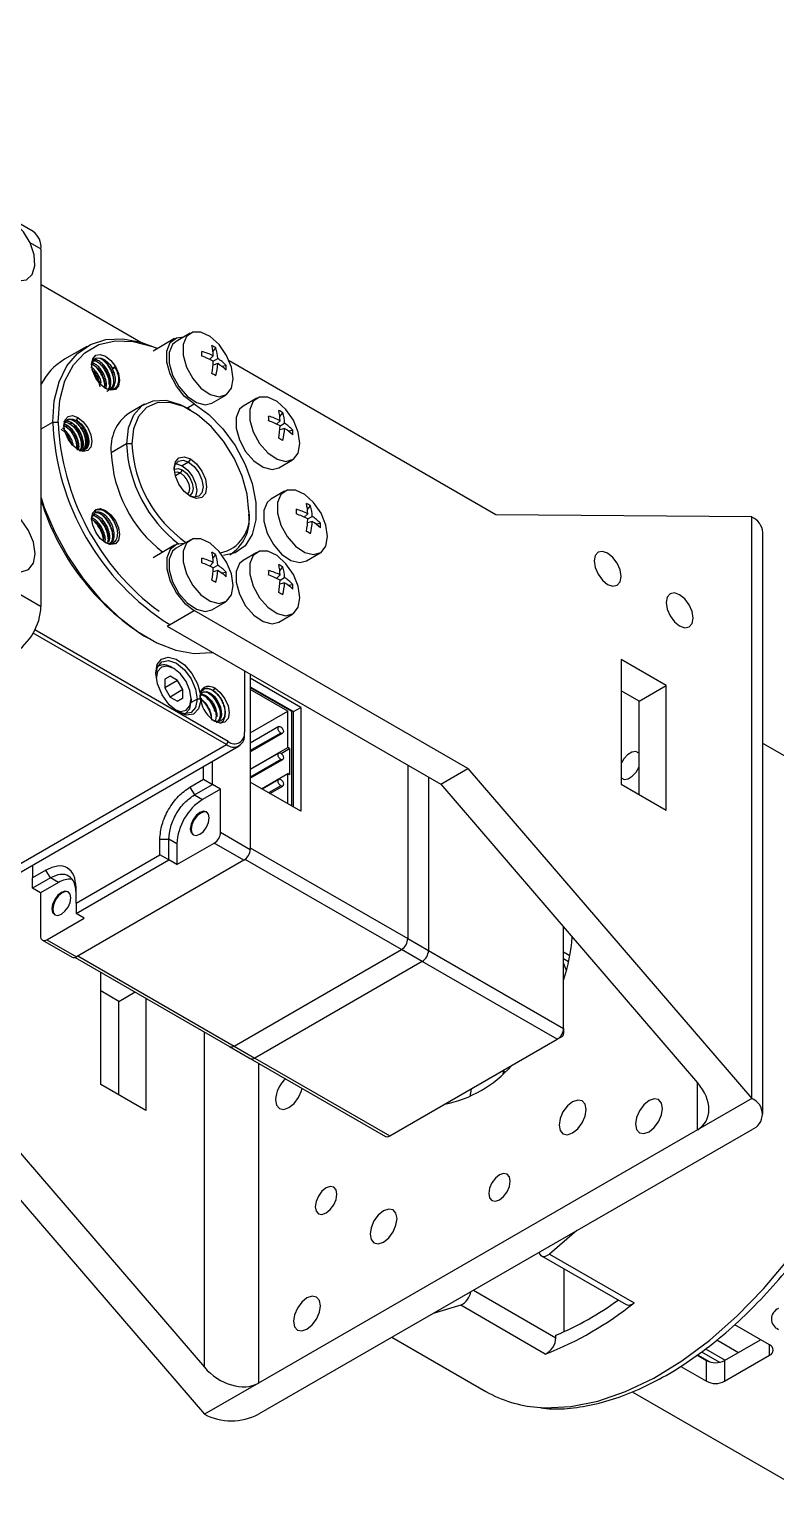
# Model space of a CAD drawing. Header units: millimetres. Extents: x 1258 to 2922, y -135 to 1239.
# Drawn here: x 1700.3 to 1729.6, y 146 to 203.2 of the extents above; entities that cross this region are included whole.
import ezdxf

# ---------------------------------------------------------------- set-up
doc = ezdxf.new("R2010")
doc.units = ezdxf.units.MM
doc.header["$LTSCALE"] = 6

msp = doc.modelspace()

# ---------------------------------------------------------------- linework, layer by layer
at = {"color": 7, "linetype": 'Continuous', "lineweight": 25}
for p, q in [((1700.463, 195.205), (1686.674, 203.165)), ((1700.774, 180.473), (1700.774, 194.518)), ((1700.774, 193.13), (1704.699, 190.864)), ((1700.774, 193.13), (1704.699, 190.864)), ((1706.022, 191.001), (1705.173, 190.511)), ((1706.629, 191.208), (1706.084, 190.893)), ((1702.58, 190.696), (1701.696, 190.186)), ((1707.528, 190.485), (1707.645, 190.634)), ((1703.698, 189.899), (1703.577, 189.829)), ((1703.586, 189.813), (1703.69, 189.87)), ((1707.54, 190.32), (1707.4, 190.187)), ((1707.716, 190.016), (1707.531, 189.961)), ((1707.54, 190.117), (1707.716, 190.218)), ((1707.853, 189.923), (1708.04, 189.949)), ((1718.642, 184.08), (1708.163, 190.129)), ((1702.991, 189.49), (1703.048, 189.523)), ((1702.991, 189.49), (1703.084, 189.246)), ((1703.168, 189.593), (1703.224, 189.625)), ((1703.345, 189.695), (1703.401, 189.727)), ((1703.493, 189.001), (1703.581, 189.051)), ((1707.484, 188.468), (1708.029, 188.783)), ((1686.985, 188.433), (1700.774, 180.473)), ((1704.837, 188.42), (1704.236, 188.073)), ((1706.643, 188.19), (1706.537, 188.251)), ((1709.254, 188.661), (1708.709, 188.346)), ((1701.233, 187.72), (1701.445, 187.72)), ((1701.675, 187.588), (1701.675, 187.506)), ((1701.675, 187.573), (1701.743, 187.545)), ((1701.8, 187.578), (1701.699, 187.626)), ((1701.743, 187.545), (1701.8, 187.578)), ((1701.92, 187.647), (1701.976, 187.68)), ((1702.223, 187.904), (1702.152, 187.782)), ((1702.166, 187.774), (1702.176, 187.791)), ((1710.165, 187.773), (1710.025, 187.64)), ((1710.153, 187.938), (1710.27, 188.088)), ((1710.165, 187.57), (1710.341, 187.672)), ((1710.341, 187.469), (1710.156, 187.414)), ((1710.478, 187.376), (1710.665, 187.402)), ((1704.132, 186.863), (1703.531, 186.516)), ((1704.344, 186.863), (1704.132, 186.863)), ((1706.324, 185.843), (1706.254, 185.72)), ((1706.572, 186.149), (1706.324, 186.006)), ((1706.643, 186.271), (1706.572, 186.149)), ((1710.109, 185.921), (1710.654, 186.236)), ((1710.342, 185.002), (1709.796, 184.687)), ((1702.923, 184.283), (1702.902, 184.156)), ((1702.912, 184.161), (1702.93, 184.27)), ((1708.941, 184.21), (1708.941, 184.087)), ((1711.253, 184.114), (1711.113, 183.981)), ((1711.241, 184.279), (1711.357, 184.429)), ((1702.985, 183.976), (1702.984, 183.976)), ((1711.428, 183.81), (1711.243, 183.755)), ((1711.253, 183.912), (1711.428, 184.013)), ((1711.565, 183.717), (1711.753, 183.744)), ((1728.687, 183.997), (1718.642, 184.08)), ((1728.687, 161.134), (1728.687, 183.997)), ((1703.698, 182.941), (1703.605, 182.976)), ((1706.629, 183.083), (1706.084, 182.768)), ((1729.126, 160.522), (1729.126, 183.385)), ((1706.022, 182.876), (1705.173, 182.387)), ((1707.528, 182.36), (1707.645, 182.509)), ((1708.191, 182.504), (1708.236, 182.531)), ((1709.254, 182.599), (1708.709, 182.284)), ((1711.196, 182.262), (1711.742, 182.577)), ((1707.54, 182.195), (1707.4, 182.062)), ((1707.716, 181.891), (1707.531, 181.836)), ((1707.54, 181.992), (1707.716, 182.094)), ((1707.853, 181.798), (1708.04, 181.824)), ((1710.153, 181.876), (1710.27, 182.025)), ((1710.165, 181.711), (1710.025, 181.578)), ((1710.341, 181.407), (1710.156, 181.352)), ((1710.165, 181.508), (1710.341, 181.609)), ((1710.478, 181.314), (1710.665, 181.34)), ((1705.723, 179.698), (1706.784, 180.31)), ((1717.536, 174.103), (1706.784, 180.31)), ((1707.484, 180.343), (1708.029, 180.658)), ((1710.109, 179.859), (1710.654, 180.174)), ((1708.127, 175.167), (1700.53, 179.553)), ((1705.723, 179.698), (1716.476, 173.491)), ((1708.057, 175.044), (1700.463, 179.428)), ((1704.839, 179.311), (1704.945, 179.25)), ((1705.38, 178.129), (1705.353, 178.113)), ((1705.989, 178.035), (1705.918, 178.076)), ((1708.764, 177.943), (1708.764, 175.534)), ((1725.328, 177.362), (1723.56, 178.383)), ((1723.56, 178.383), (1723.56, 173.484)), ((1705.842, 177.731), (1705.635, 177.612)), ((1705.635, 177.612), (1705.635, 177.274)), ((1706.135, 177.562), (1705.635, 177.274)), ((1705.635, 177.274), (1705.842, 176.915)), ((1706.135, 177.562), (1705.842, 177.731)), ((1706.342, 177.204), (1706.135, 177.562)), ((1707.597, 177.269), (1707.538, 177.167)), ((1708.994, 177.81), (1708.994, 170.928)), ((1708.994, 177.81), (1708.994, 177.649)), ((1710.974, 176.506), (1708.994, 177.649)), ((1708.994, 177.318), (1710.687, 176.341)), ((1708.994, 177.287), (1710.608, 176.356)), ((1724.267, 176.75), (1725.328, 177.362)), ((1725.328, 172.463), (1725.328, 177.362)), ((1706.342, 177.204), (1705.842, 176.915)), ((1705.842, 176.915), (1706.135, 176.746)), ((1706.135, 176.746), (1706.342, 176.865)), ((1706.342, 176.865), (1706.135, 176.746)), ((1706.342, 176.865), (1706.342, 177.204)), ((1706.678, 176.841), (1706.678, 176.759)), ((1707.038, 176.831), (1706.908, 176.831)), ((1707.038, 176.831), (1707.035, 177.017)), ((1707.048, 176.777), (1707.038, 176.831)), ((1707.09, 176.854), (1707.055, 176.834)), ((1707.267, 176.956), (1707.232, 176.936)), ((1710.466, 176.356), (1708.994, 177.206)), ((1724.267, 176.75), (1723.56, 177.158)), ((1724.267, 173.075), (1724.267, 176.75)), ((1706.428, 176.251), (1706.455, 176.267)), ((1708.994, 175.506), (1710.466, 176.356)), ((1710.466, 174.93), (1710.466, 176.356)), ((1710.608, 176.356), (1710.607, 172.635)), ((1710.687, 176.341), (1710.974, 176.506)), ((1710.687, 172.589), (1710.687, 176.341)), ((1710.974, 176.506), (1710.974, 172.424)), ((1708.764, 175.453), (1708.764, 175.534)), ((1710.115, 175.751), (1708.994, 175.103)), ((1692.367, 165.648), (1708.557, 174.995)), ((1708.057, 175.044), (1708.127, 175.167)), ((1708.994, 174.756), (1710.265, 175.491)), ((1731.99, 173.44), (1729.126, 175.093)), ((1707.509, 173.479), (1707.509, 174.39)), ((1708.994, 174.08), (1710.466, 174.93)), ((1710.116, 174.714), (1708.994, 174.066)), ((1708.994, 173.719), (1710.266, 174.454)), ((1710.205, 174.697), (1710.537, 174.889)), ((1710.537, 174.889), (1710.466, 174.93)), ((1710.537, 174.889), (1710.537, 173.862)), ((1707.155, 173.684), (1707.155, 174.186)), ((1709.438, 173.31), (1710.466, 173.903)), ((1710.466, 172.717), (1710.466, 173.903)), ((1710.537, 173.862), (1710.466, 173.903)), ((1715.181, 174.238), (1715.181, 167.421)), ((1716.476, 173.491), (1717.536, 174.103)), ((1717.536, 174.103), (1728.687, 161.134)), ((1706.625, 173.377), (1707.155, 173.684)), ((1706.625, 173.377), (1706.802, 173.071)), ((1706.802, 173.071), (1707.509, 173.479)), ((1707.827, 173.296), (1707.12, 172.888)), ((1707.155, 173.684), (1707.509, 173.479)), ((1707.827, 173.296), (1707.509, 173.479)), ((1707.827, 171.601), (1707.827, 173.296)), ((1708.994, 173.567), (1708.994, 170.993)), ((1710.974, 172.424), (1708.994, 173.567)), ((1710.116, 173.677), (1709.459, 173.298)), ((1709.759, 173.125), (1710.266, 173.417)), ((1715.994, 173.769), (1715.994, 166.952)), ((1716.476, 173.491), (1726.565, 161.755)), ((1723.56, 173.484), (1725.328, 172.463)), ((1706.802, 173.071), (1707.12, 172.888)), ((1707.045, 172.355), (1707.01, 172.375)), ((1707.827, 171.601), (1708.994, 170.928)), ((1705.44, 170.714), (1705.44, 171.326)), ((1705.44, 171.326), (1705.794, 171.326)), ((1706.112, 171.142), (1705.794, 171.326)), ((1705.794, 170.509), (1705.794, 171.326)), ((1706.112, 170.326), (1707.579, 171.173)), ((1706.112, 171.142), (1706.112, 170.326)), ((1708.746, 170.499), (1707.579, 171.173)), ((1708.994, 170.993), (1715.181, 167.421)), ((1702.152, 168.815), (1705.44, 170.714)), ((1702.152, 168.407), (1705.794, 170.509)), ((1708.746, 170.499), (1702.17, 166.703)), ((1705.794, 170.509), (1705.44, 170.714)), ((1706.112, 170.326), (1705.794, 170.509)), ((1700.438, 170.308), (1700.438, 169.806)), ((1700.968, 170.112), (1700.438, 169.806)), ((1701.145, 169.806), (1700.968, 170.112)), ((1700.438, 169.397), (1700.438, 169.806)), ((1701.145, 169.806), (1700.438, 169.397)), ((1700.756, 169.214), (1700.438, 169.397)), ((1701.463, 169.622), (1700.756, 169.214)), ((1701.463, 169.622), (1701.145, 169.806)), ((1702.152, 168.815), (1702.152, 169.428)), ((1700.756, 169.214), (1700.756, 167.519)), ((1701.608, 169.216), (1701.573, 169.236)), ((1702.152, 168.815), (1702.152, 168.407)), ((1701.003, 167.377), (1702.471, 168.224)), ((1702.471, 168.224), (1702.152, 168.407)), ((1721.297, 163.89), (1721.297, 167.883)), ((1700.828, 167.359), (1701.995, 166.686)), ((1701.003, 167.377), (1702.17, 166.703)), ((1708.357, 163.196), (1714.933, 166.993)), ((1715.747, 166.523), (1714.933, 166.993)), ((1715.181, 167.421), (1715.994, 166.952)), ((1702.119, 166.68), (1708.182, 163.179)), ((1715.747, 166.523), (1709.17, 162.727)), ((1721.05, 163.462), (1715.747, 166.523)), ((1715.994, 166.952), (1721.297, 163.89)), ((1721.545, 166.74), (1721.297, 166.883)), ((1721.497, 166.507), (1721.297, 166.623)), ((1703.125, 161.687), (1703.125, 166.099)), ((1703.832, 164.953), (1703.125, 165.361)), ((1703.832, 164.953), (1704.471, 165.322)), ((1703.832, 161.278), (1703.832, 164.953)), ((1704.892, 165.078), (1704.892, 160.666)), ((1721.227, 163.564), (1721.05, 163.462)), ((1721.297, 163.89), (1721.297, 163.686)), ((1708.182, 163.179), (1708.995, 162.71)), ((1708.357, 163.196), (1709.17, 162.727)), ((1714.474, 159.666), (1721.05, 163.462)), ((1708.995, 162.71), (1714.299, 159.648)), ((1709.17, 162.727), (1714.474, 159.666)), ((1697.101, 162.306), (1707.191, 150.571)), ((1718.911, 162.227), (1718.997, 162.177)), ((1718.941, 162.209), (1718.917, 162.104)), ((1696.04, 161.694), (1707.191, 148.725)), ((1704.892, 160.666), (1703.125, 161.687)), ((1717.664, 161.507), (1717.614, 161.217)), ((1728.687, 161.134), (1726.565, 159.909)), ((1726.565, 159.909), (1709.312, 149.949)), ((1728.687, 159.909), (1709.312, 148.725)), ((1721.817, 155.943), (1720.742, 155.023)), ((1720.429, 154.955), (1723.752, 153.037)), ((1720.742, 155.023), (1724.065, 153.105)), ((1721.315, 154.443), (1721.315, 151.97)), ((1717.257, 153.011), (1716.182, 152.69)), ((1720.58, 151.092), (1717.257, 153.011)), ((1729.39, 151.45), (1728.02, 152.241)), ((1714.555, 151.751), (1718.241, 149.624)), ((1720.997, 151.735), (1720.997, 151.833)), ((1727.316, 151.648), (1728.171, 151.154)), ((1727.623, 150.838), (1729.037, 151.654)), ((1726.539, 151.055), (1726.916, 150.838)), ((1726.555, 151.067), (1727.044, 150.784)), ((1726.713, 151.18), (1727.426, 150.768)), ((1726.871, 151.292), (1727.64, 150.848)), ((1727.623, 150.021), (1729.39, 151.042)), ((1725.898, 150.609), (1726.916, 150.021)), ((1726.916, 150.021), (1726.916, 150.838)), ((1727.623, 150.838), (1727.623, 150.021)), ((1709.312, 149.949), (1707.191, 148.725)), ((1723.993, 149.606), (1730.26, 145.989))]:
    msp.add_line(p, q, dxfattribs=at)
at = {"color": 8, "linetype": 'Continuous', "lineweight": 25}
for p, q in [((1700.774, 194.518), (1700.349, 194.763)), ((1706.501, 188.272), (1706.784, 188.435)), ((1700.774, 187.455), (1701.233, 187.72)), ((1702.223, 186.638), (1702.223, 186.638)), ((1706.254, 185.72), (1706.052, 185.604)), ((1706.908, 176.831), (1706.676, 176.697)), ((1692.367, 165.987), (1708.057, 175.044)), ((1710.19, 175.498), (1708.994, 174.807)), ((1710.191, 174.461), (1708.994, 173.77)), ((1710.191, 173.425), (1709.715, 173.15)), ((1714.933, 166.993), (1708.797, 170.535)), ((1702.227, 166.736), (1708.357, 163.196)), ((1707.191, 150.571), (1707.191, 163.752)), ((1709.312, 162.527), (1709.312, 149.949)), ((1726.565, 159.909), (1726.565, 161.755)), ((1717.762, 153.602), (1720.997, 151.735)), ((1729.39, 151.042), (1729.39, 151.45))]:
    msp.add_line(p, q, dxfattribs=at)
at = {"color": 7, "linetype": 'Continuous', "lineweight": 25, "flags": 128}
for points in [[(1700.084, 195.203), (1699.746, 195.555), (1699.382, 195.771), (1699.041, 195.821), (1698.769, 195.699), (1698.603, 195.422), (1698.564, 195.026), (1698.659, 194.566), (1698.875, 194.103), (1699.181, 193.7), (1699.538, 193.411), (1699.896, 193.276), (1700.208, 193.312), (1700.431, 193.515), (1700.536, 193.858), (1700.507, 194.293), (1700.349, 194.763), (1700.084, 195.203)], [(1701.233, 187.72), (1701.296, 188.558), (1701.482, 189.3), (1701.787, 189.926), (1702.202, 190.421), (1702.716, 190.769), (1703.316, 190.961), (1703.983, 190.993), (1704.701, 190.863), (1705.359, 190.618)], [(1706.784, 188.435), (1706.415, 188.723), (1706.091, 189.126), (1705.85, 189.597), (1705.722, 190.077), (1705.722, 190.51), (1705.85, 190.842), (1706.091, 191.034), (1706.386, 191.067)], [(1708.319, 189.424), (1708.252, 189.875), (1708.061, 190.343), (1707.771, 190.764), (1707.421, 191.081), (1707.058, 191.251), (1706.733, 191.252), (1706.488, 191.083), (1706.356, 190.767), (1706.356, 190.347), (1706.488, 189.879), (1706.733, 189.427), (1707.058, 189.052), (1707.421, 188.804), (1707.771, 188.717), (1708.061, 188.803), (1708.252, 189.049), (1708.319, 189.424)], [(1701.445, 187.72), (1701.514, 188.581), (1701.716, 189.337), (1702.047, 189.965), (1702.496, 190.447), (1703.049, 190.766), (1703.69, 190.915), (1704.4, 190.887), (1705.156, 190.684), (1705.344, 190.61)], [(1706.084, 190.893), (1705.942, 190.768), (1705.811, 190.452), (1705.811, 190.032), (1705.942, 189.564), (1706.187, 189.112), (1706.513, 188.737), (1706.875, 188.489), (1707.225, 188.402), (1707.484, 188.468)], [(1702.923, 189.451), (1702.804, 189.725), (1702.762, 189.991), (1702.804, 190.209), (1702.923, 190.346), (1703.101, 190.38), (1703.31, 190.308), (1703.52, 190.138), (1703.698, 189.899)], [(1702.795, 190.091), (1702.852, 190.179), (1702.932, 190.233), (1703.03, 190.25), (1703.142, 190.23), (1703.26, 190.173), (1703.376, 190.083), (1703.484, 189.966), (1703.577, 189.829)], [(1703.476, 188.994), (1703.488, 188.998), (1703.583, 189.1), (1703.633, 189.251), (1703.635, 189.435), (1703.589, 189.636), (1703.502, 189.833), (1703.382, 190.006), (1703.244, 190.139), (1703.101, 190.219), (1702.969, 190.237), (1702.864, 190.193), (1702.795, 190.091), (1702.795, 190.091)], [(1703.698, 189.899), (1703.817, 189.625), (1703.858, 189.358), (1703.817, 189.14), (1703.698, 189.004), (1703.52, 188.969), (1703.31, 189.042), (1703.101, 189.211), (1702.923, 189.451)], [(1710.944, 186.877), (1710.877, 187.329), (1710.686, 187.796), (1710.396, 188.217), (1710.046, 188.534), (1709.683, 188.705), (1709.358, 188.705), (1709.113, 188.536), (1708.981, 188.22), (1708.981, 187.8), (1709.113, 187.333), (1709.358, 186.881), (1709.683, 186.506), (1710.046, 186.258), (1710.396, 186.171), (1710.686, 186.256), (1710.877, 186.503), (1710.944, 186.877)], [(1706.537, 188.251), (1706.247, 188.398), (1705.684, 188.563), (1705.171, 188.548), (1704.737, 188.355), (1704.408, 187.994), (1704.202, 187.487), (1704.132, 186.863)], [(1708.941, 184.21), (1708.874, 184.883), (1708.677, 185.595), (1708.363, 186.303), (1707.948, 186.967), (1707.457, 187.547), (1706.92, 188.011), (1706.366, 188.331), (1705.828, 188.488), (1705.337, 188.474), (1704.922, 188.289), (1704.608, 187.944), (1704.411, 187.46), (1704.344, 186.863)], [(1706.784, 188.435), (1707.368, 188.016), (1707.918, 187.458), (1708.402, 186.793), (1708.792, 186.059), (1709.065, 185.3), (1709.206, 184.559), (1709.206, 183.88), (1709.065, 183.302), (1708.792, 182.859), (1708.402, 182.575), (1707.944, 182.47)], [(1708.709, 188.346), (1708.567, 188.221), (1708.436, 187.906), (1708.436, 187.486), (1708.567, 187.018), (1708.812, 186.566), (1709.138, 186.191), (1709.5, 185.943), (1709.85, 185.856), (1710.109, 185.921)], [(1702.223, 186.638), (1702.013, 186.808), (1701.836, 187.047), (1701.717, 187.321), (1701.675, 187.588), (1701.717, 187.806), (1701.836, 187.942), (1702.013, 187.977), (1702.223, 187.904)], [(1701.676, 187.545), (1701.677, 187.551), (1701.701, 187.67), (1701.753, 187.763), (1701.829, 187.823), (1701.925, 187.846), (1702.035, 187.832), (1702.152, 187.782)], [(1702.223, 187.904), (1702.433, 187.735), (1702.611, 187.495), (1702.729, 187.221), (1702.771, 186.955), (1702.729, 186.737), (1702.611, 186.6), (1702.433, 186.565), (1702.223, 186.638)], [(1706.643, 184.801), (1706.399, 184.998), (1706.193, 185.276), (1706.055, 185.594), (1706.006, 185.904), (1706.055, 186.157), (1706.193, 186.316), (1706.399, 186.356), (1706.643, 186.271)], [(1706.007, 185.861), (1706.049, 186.047), (1706.172, 186.188), (1706.355, 186.224), (1706.572, 186.149)], [(1706.007, 185.861), (1706.024, 185.872), (1706.162, 185.899), (1706.324, 185.843)], [(1706.077, 186.083), (1706.108, 186.081), (1706.324, 186.006)], [(1706.324, 186.006), (1706.541, 185.831), (1706.724, 185.584), (1706.847, 185.301), (1706.89, 185.026), (1706.847, 184.801), (1706.828, 184.765)], [(1706.324, 185.843), (1706.487, 185.712), (1706.624, 185.526), (1706.716, 185.314), (1706.749, 185.108), (1706.716, 184.939), (1706.624, 184.833), (1706.606, 184.824)], [(1706.572, 186.149), (1706.788, 185.974), (1706.972, 185.726), (1707.094, 185.444), (1707.138, 185.169), (1707.094, 184.944), (1706.972, 184.803), (1706.788, 184.767), (1706.606, 184.824)], [(1706.643, 186.271), (1706.886, 186.075), (1707.093, 185.796), (1707.231, 185.478), (1707.279, 185.169), (1707.231, 184.916), (1707.093, 184.757), (1706.886, 184.717), (1706.643, 184.801)], [(1706.019, 185.752), (1706.118, 185.767), (1706.254, 185.72)], [(1706.254, 185.72), (1706.389, 185.611), (1706.504, 185.456), (1706.58, 185.279), (1706.607, 185.108), (1706.58, 184.967), (1706.518, 184.888)], [(1700.774, 184.738), (1700.903, 184.364), (1701.318, 183.391), (1701.833, 182.449), (1702.432, 181.565), (1703.099, 180.762), (1703.817, 180.063), (1704.566, 179.486), (1705.325, 179.048), (1706.074, 178.76), (1706.792, 178.63), (1707.459, 178.662), (1707.504, 178.67)], [(1709.796, 184.687), (1709.655, 184.563), (1709.523, 184.247), (1709.523, 183.827), (1709.655, 183.359), (1709.9, 182.907), (1710.225, 182.532), (1710.588, 182.284), (1710.938, 182.197), (1711.196, 182.262)], [(1712.032, 183.218), (1711.965, 183.67), (1711.773, 184.137), (1711.483, 184.558), (1711.133, 184.875), (1710.771, 185.046), (1710.445, 185.046), (1710.2, 184.877), (1710.069, 184.562), (1710.069, 184.141), (1710.2, 183.674), (1710.445, 183.222), (1710.771, 182.847), (1711.133, 182.599), (1711.483, 182.512), (1711.773, 182.597), (1711.965, 182.844), (1712.032, 183.218)], [(1700.541, 182.544), (1700.474, 182.995), (1700.283, 183.463), (1699.992, 183.884), (1699.643, 184.201), (1699.28, 184.371), (1698.955, 184.372), (1698.709, 184.203), (1698.578, 183.887), (1698.578, 183.467), (1698.709, 182.999), (1698.955, 182.547), (1699.28, 182.172), (1699.643, 181.924), (1699.992, 181.837), (1700.283, 181.923), (1700.474, 182.169), (1700.541, 182.544)], [(1703.698, 182.941), (1703.52, 182.907), (1703.31, 182.979), (1703.101, 183.149), (1702.923, 183.388), (1702.804, 183.662), (1702.762, 183.929), (1702.804, 184.147), (1702.923, 184.283)], [(1702.923, 184.283), (1703.101, 184.318), (1703.31, 184.245), (1703.52, 184.076), (1703.698, 183.836), (1703.817, 183.562), (1703.858, 183.296), (1703.817, 183.078), (1703.698, 182.941)], [(1708.319, 181.299), (1708.252, 181.751), (1708.061, 182.218), (1707.771, 182.639), (1707.421, 182.956), (1707.058, 183.126), (1706.733, 183.127), (1706.488, 182.958), (1706.356, 182.642), (1706.356, 182.222), (1706.488, 181.755), (1706.733, 181.303), (1707.058, 180.927), (1707.421, 180.679), (1707.771, 180.592), (1708.061, 180.678), (1708.252, 180.925), (1708.319, 181.299)], [(1706.386, 182.943), (1706.091, 182.91), (1705.85, 182.717), (1705.722, 182.385), (1705.722, 181.952), (1705.85, 181.472), (1706.091, 181.002), (1706.415, 180.598), (1706.784, 180.31)], [(1706.084, 182.768), (1705.942, 182.643), (1705.811, 182.327), (1705.811, 181.907), (1705.942, 181.44), (1706.187, 180.988), (1706.513, 180.613), (1706.875, 180.365), (1707.225, 180.278), (1707.484, 180.343)], [(1710.944, 180.815), (1710.877, 181.266), (1710.686, 181.734), (1710.396, 182.155), (1710.046, 182.472), (1709.683, 182.642), (1709.358, 182.643), (1709.113, 182.474), (1708.981, 182.158), (1708.981, 181.738), (1709.113, 181.27), (1709.358, 180.818), (1709.683, 180.443), (1710.046, 180.195), (1710.396, 180.108), (1710.686, 180.194), (1710.877, 180.44), (1710.944, 180.815)], [(1723.03, 181.343), (1723.233, 181.272), (1723.405, 181.306), (1723.52, 181.438), (1723.56, 181.649), (1723.52, 181.907), (1723.405, 182.172), (1723.233, 182.404), (1723.03, 182.568), (1722.827, 182.638), (1722.655, 182.605), (1722.54, 182.472), (1722.499, 182.261), (1722.54, 182.004), (1722.655, 181.739), (1722.827, 181.507), (1723.03, 181.343)], [(1708.709, 182.284), (1708.567, 182.159), (1708.436, 181.843), (1708.436, 181.423), (1708.567, 180.955), (1708.812, 180.503), (1709.138, 180.128), (1709.5, 179.88), (1709.85, 179.793), (1710.109, 179.859)], [(1725.858, 179.71), (1726.061, 179.639), (1726.233, 179.673), (1726.348, 179.805), (1726.389, 180.016), (1726.348, 180.274), (1726.233, 180.539), (1726.061, 180.771), (1725.858, 180.935), (1725.655, 181.005), (1725.483, 180.972), (1725.368, 180.84), (1725.328, 180.629), (1725.368, 180.371), (1725.483, 180.106), (1725.655, 179.874), (1725.858, 179.71)], [(1705.281, 177.851), (1705.341, 178.186), (1705.513, 178.406), (1705.774, 178.482), (1706.087, 178.402), (1706.412, 178.179), (1706.702, 177.841), (1706.92, 177.436), (1707.035, 177.017)], [(1707.048, 176.777), (1706.965, 176.445), (1706.765, 176.245), (1706.476, 176.206), (1706.142, 176.334), (1705.811, 176.61), (1705.532, 176.994), (1705.346, 177.429), (1705.281, 177.851)], [(1705.282, 177.809), (1705.343, 178.093), (1705.52, 178.296), (1705.783, 178.347), (1706.095, 178.239), (1706.406, 177.988), (1706.67, 177.632), (1706.846, 177.225), (1706.908, 176.83)], [(1706.678, 176.841), (1706.625, 177.176), (1706.476, 177.52), (1706.252, 177.822), (1705.988, 178.035), (1705.725, 178.126), (1705.501, 178.083), (1705.352, 177.911), (1705.299, 177.637)], [(1707.035, 177.017), (1707.057, 177.121), (1707.096, 177.208), (1707.151, 177.276), (1707.221, 177.321), (1707.304, 177.344), (1707.396, 177.343), (1707.495, 177.318), (1707.597, 177.269)], [(1707.597, 177.269), (1707.814, 177.095), (1707.997, 176.847), (1708.12, 176.564), (1708.163, 176.29), (1708.12, 176.064), (1707.997, 175.923), (1707.814, 175.888), (1707.597, 175.963)], [(1705.989, 176.442), (1706.252, 176.351), (1706.476, 176.394), (1706.625, 176.566), (1706.678, 176.841)], [(1706.908, 176.83), (1706.846, 176.507), (1706.67, 176.304), (1706.406, 176.253), (1706.129, 176.342)], [(1706.425, 176.251), (1706.455, 176.267), (1706.62, 176.456), (1706.678, 176.759)], [(1707.035, 176.914), (1707.053, 176.997), (1707.104, 177.075), (1707.178, 177.12), (1707.27, 177.127), (1707.374, 177.097), (1707.483, 177.031), (1707.589, 176.933), (1707.685, 176.809), (1707.765, 176.666), (1707.823, 176.514), (1707.855, 176.361), (1707.858, 176.218), (1707.832, 176.093), (1707.779, 175.993), (1707.7, 175.925), (1707.7, 175.925)], [(1710.19, 175.498), (1710.15, 175.531), (1710.115, 175.577), (1710.092, 175.631), (1710.084, 175.682), (1710.092, 175.724), (1710.115, 175.751), (1710.15, 175.757), (1710.19, 175.743)], [(1710.19, 175.743), (1710.231, 175.711), (1710.265, 175.664), (1710.288, 175.611), (1710.297, 175.56), (1710.288, 175.517), (1710.265, 175.491), (1710.231, 175.484), (1710.19, 175.498)], [(1710.191, 174.461), (1710.15, 174.494), (1710.116, 174.541), (1710.093, 174.594), (1710.085, 174.645), (1710.093, 174.687), (1710.116, 174.714), (1710.15, 174.72), (1710.191, 174.706)], [(1710.191, 174.706), (1710.231, 174.674), (1710.266, 174.627), (1710.289, 174.574), (1710.297, 174.523), (1710.289, 174.48), (1710.266, 174.454), (1710.231, 174.447), (1710.191, 174.461)], [(1724.267, 174.686), (1724.252, 174.705), (1724.132, 174.767), (1723.977, 174.747), (1723.812, 174.646), (1723.661, 174.481), (1723.56, 174.308)], [(1723.56, 173.738), (1723.678, 173.677), (1723.833, 173.698), (1723.998, 173.798), (1724.149, 173.963), (1724.264, 174.167)], [(1710.191, 173.425), (1710.15, 173.457), (1710.116, 173.504), (1710.093, 173.557), (1710.085, 173.608), (1710.093, 173.65), (1710.116, 173.677), (1710.15, 173.684), (1710.191, 173.669)], [(1710.191, 173.669), (1710.231, 173.637), (1710.266, 173.59), (1710.289, 173.537), (1710.297, 173.486), (1710.289, 173.444), (1710.266, 173.417), (1710.231, 173.41), (1710.191, 173.425)], [(1707.01, 172.375), (1706.868, 172.26), (1706.747, 172.098), (1706.667, 171.912), (1706.639, 171.732), (1706.667, 171.584), (1706.747, 171.492), (1706.868, 171.468), (1707.01, 171.518)], [(1707.045, 172.355), (1706.903, 172.24), (1706.783, 172.077), (1706.702, 171.892), (1706.674, 171.712), (1706.702, 171.564), (1706.766, 171.482)], [(1707.01, 171.518), (1707.152, 171.632), (1707.272, 171.795), (1707.353, 171.98), (1707.381, 172.161), (1707.353, 172.308), (1707.272, 172.401), (1707.152, 172.424), (1707.01, 172.375)], [(1707.289, 172.39), (1707.187, 172.404), (1707.045, 172.355)], [(1701.573, 168.379), (1701.715, 168.494), (1701.836, 168.656), (1701.916, 168.842), (1701.944, 169.022), (1701.916, 169.17), (1701.836, 169.262), (1701.715, 169.286), (1701.573, 169.236)], [(1701.853, 169.251), (1701.75, 169.265), (1701.608, 169.216)], [(1701.573, 169.236), (1701.431, 169.122), (1701.311, 168.959), (1701.23, 168.774), (1701.202, 168.593), (1701.23, 168.446), (1701.311, 168.353), (1701.431, 168.33), (1701.573, 168.379)], [(1701.608, 169.216), (1701.466, 169.101), (1701.346, 168.939), (1701.265, 168.753), (1701.237, 168.573), (1701.265, 168.425), (1701.329, 168.344)], [(1721.413, 166.171), (1721.314, 166.431), (1721.297, 166.463)], [(1718.955, 162.264), (1718.932, 162.17), (1718.917, 162.104)], [(1709.984, 161.083), (1710.024, 160.872), (1710.139, 160.739), (1710.311, 160.706), (1710.514, 160.776), (1710.717, 160.94), (1710.889, 161.172), (1711.004, 161.437), (1711.028, 161.536)], [(1721.121, 160.087), (1721.161, 159.876), (1721.276, 159.743), (1721.448, 159.71), (1721.651, 159.781), (1721.854, 159.944), (1722.026, 160.176), (1722.141, 160.441), (1722.181, 160.699), (1722.141, 160.91), (1722.026, 161.043), (1721.854, 161.076), (1721.651, 161.005), (1721.448, 160.842), (1721.276, 160.61), (1721.161, 160.345), (1721.121, 160.087)], [(1724.126, 160.134), (1724.166, 159.923), (1724.281, 159.791), (1724.453, 159.757), (1724.656, 159.828), (1724.859, 159.992), (1725.031, 160.224), (1725.146, 160.489), (1725.186, 160.746), (1725.146, 160.958), (1725.031, 161.09), (1724.859, 161.123), (1724.656, 161.053), (1724.453, 160.889), (1724.281, 160.657), (1724.166, 160.392), (1724.126, 160.134)], [(1718.62, 158.003), (1718.483, 157.818), (1718.391, 157.606), (1718.358, 157.399), (1718.39, 157.23), (1718.482, 157.124), (1718.62, 157.098), (1718.782, 157.154), (1718.944, 157.285)], [(1718.944, 157.285), (1719.082, 157.47), (1719.174, 157.682), (1719.207, 157.888), (1719.174, 158.057), (1719.083, 158.163), (1718.945, 158.19), (1718.783, 158.134), (1718.62, 158.003)], [(1711.81, 157.487), (1711.672, 157.301), (1711.58, 157.089), (1711.548, 156.883), (1711.58, 156.714), (1711.672, 156.608), (1711.81, 156.581), (1711.972, 156.638), (1712.134, 156.769)], [(1712.134, 156.769), (1712.272, 156.954), (1712.364, 157.166), (1712.396, 157.372), (1712.364, 157.541), (1712.272, 157.647), (1712.135, 157.674), (1711.973, 157.618), (1711.81, 157.487)], [(1713.696, 155.801), (1713.736, 155.59), (1713.851, 155.457), (1714.023, 155.424), (1714.226, 155.494), (1714.429, 155.658), (1714.601, 155.89), (1714.716, 156.155), (1714.757, 156.413), (1714.716, 156.624), (1714.601, 156.756), (1714.429, 156.79), (1714.226, 156.719), (1714.023, 156.555), (1713.851, 156.323), (1713.736, 156.058), (1713.696, 155.801)], [(1720.336, 155.089), (1720.358, 155.03), (1720.399, 154.977), (1720.452, 154.944), (1720.517, 154.932), (1720.589, 154.941), (1720.665, 154.972), (1720.742, 155.023)], [(1710.691, 152.378), (1710.731, 152.167), (1710.846, 152.035), (1711.018, 152.001), (1711.221, 152.072), (1711.424, 152.236), (1711.596, 152.468), (1711.711, 152.733), (1711.751, 152.991), (1711.711, 153.202), (1711.596, 153.334), (1711.424, 153.367), (1711.221, 153.297), (1711.018, 153.133), (1710.846, 152.901), (1710.731, 152.636), (1710.691, 152.378)]]:
    msp.add_lwpolyline(points, dxfattribs=at)
at = {"color": 8, "linetype": 'Continuous', "lineweight": 25, "flags": 128}
msp.add_lwpolyline([(1720.263, 149.001), (1720.578, 148.982), (1721.588, 149.033), (1722.644, 149.246), (1723.732, 149.62), (1724.838, 150.149), (1725.948, 150.826), (1727.047, 151.643), (1728.12, 152.588), (1729.155, 153.65), (1730.137, 154.816), (1731.053, 156.068), (1731.892, 157.392), (1732.642, 158.77), (1733.295, 160.183), (1733.841, 161.615), (1734.273, 163.045), (1734.586, 164.456), (1734.775, 165.828), (1734.838, 167.144)], dxfattribs=at)
at = {"color": 7, "linetype": 'Continuous', "lineweight": 25}
for centre, radius, start, end in [((1700.039, 194.599), 0.739, 353.7012, 54.9867), ((1706.393, 188.069), 2.526, 62.9763, 73.9488), ((1690.312, 190.406), 16.779, 359.688, 0.312), ((1706.804, 189.36), 1.527, 56.5731, 63.4323), ((1705.51, 190.257), 2.031, 1.7615, 13.3257), ((1706.033, 190.145), 1.685, 2.5088, 16.8908), ((1702.944, 188.103), 2.429, 120.9305, 153.3436), ((1702.565, 189.244), 1.169, 29.087, 30), ((1705.912, 187.02), 3.499, 62.2668, 70.3097), ((1704.044, 190.255), 3.499, 349.6924, 357.7358), ((1705.193, 190.147), 2.526, 346.0537, 357.0265), ((1706.811, 188.798), 1.685, 43.111, 57.4939), ((1706.647, 188.289), 2.031, 46.6767, 58.2414), ((1706.516, 189.858), 1.527, 356.5707, 3.4293), ((1699.171, 175.042), 16.791, 59.691, 60.3144), ((1709.429, 186.813), 1.527, 56.5731, 63.4323), ((1708.135, 187.711), 2.031, 1.7615, 13.3257), ((1711.113, 188.117), 9.888, 182.3014, 237.6986), ((1711.272, 188.183), 9.838, 182.6935, 233.4194), ((1701.828, 187.219), 0.65, 58.6473, 59.9981), ((1705.169, 186.713), 1.649, 124.455, 186.8571), ((1709.018, 185.523), 2.526, 62.9763, 73.9488), ((1692.937, 187.859), 16.779, 359.688, 0.312), ((1708.537, 184.474), 3.499, 62.2668, 70.3097), ((1706.669, 187.709), 3.499, 349.6924, 357.7358), ((1708.658, 187.598), 1.685, 2.5088, 16.8908), ((1709.436, 186.251), 1.685, 43.111, 57.4939), ((1701.796, 172.495), 16.791, 59.691, 60.3144), ((1707.818, 187.6), 2.526, 346.0537, 357.0265), ((1709.272, 185.742), 2.031, 46.6767, 58.2414), ((1709.141, 187.311), 1.527, 356.5707, 3.4293), ((1708.782, 186.755), 5.256, 182.6097, 232.1197), ((1709.379, 187.101), 5.252, 182.5956, 232.4665), ((1709.321, 187.074), 4.981, 182.4298, 235.0682), ((1710.09, 187.53), 9.754, 197.2212, 237.4263), ((1703.086, 183.891), 0.323, 124.7685, 180.9505), ((1703.015, 183.961), 0.225, 117.2678, 120.005), ((1707.524, 183.982), 1.435, 281.9927, 9.1358), ((1710.105, 181.864), 2.526, 62.9763, 73.9488), ((1694.025, 184.2), 16.779, 359.688, 0.312), ((1709.624, 180.815), 3.499, 62.2668, 70.3097), ((1710.516, 183.154), 1.527, 56.5731, 63.4323), ((1709.222, 184.052), 2.031, 1.7615, 13.3257), ((1709.745, 183.939), 1.685, 2.5088, 16.8908), ((1707.323, 183.886), 1.63, 301.9718, 7.098), ((1707.757, 184.05), 3.499, 349.6924, 357.7358), ((1708.905, 183.941), 2.526, 346.0537, 357.0265), ((1710.523, 182.592), 1.685, 43.111, 57.4939), ((1710.359, 182.083), 2.031, 46.6767, 58.2414), ((1710.228, 183.652), 1.527, 356.5707, 3.4293), ((1728.375, 183.31), 0.754, 5.6948, 65.6253), ((1702.883, 168.836), 16.791, 59.691, 60.3144), ((1706.804, 181.235), 1.527, 56.5731, 63.4323), ((1705.51, 182.133), 2.031, 1.7615, 13.3257), ((1706.033, 182.02), 1.685, 2.5088, 16.8908), ((1706.393, 179.945), 2.526, 62.9763, 73.9488), ((1690.312, 182.281), 16.779, 359.688, 0.312), ((1705.912, 178.895), 3.499, 62.2668, 70.3097), ((1704.044, 182.131), 3.499, 349.6924, 357.7358), ((1705.193, 182.022), 2.526, 346.0537, 357.0265), ((1706.811, 180.673), 1.685, 43.111, 57.4939), ((1706.647, 180.164), 2.031, 46.6767, 58.2414), ((1706.516, 181.733), 1.527, 356.5707, 3.4293), ((1709.018, 179.46), 2.526, 62.9763, 73.9488), ((1692.937, 181.797), 16.779, 359.688, 0.312), ((1709.429, 180.751), 1.527, 56.5731, 63.4323), ((1708.135, 181.648), 2.031, 1.7615, 13.3257), ((1708.658, 181.536), 1.685, 2.5088, 16.8908), ((1699.171, 166.917), 16.791, 59.691, 60.3144), ((1708.537, 178.411), 3.499, 62.2668, 70.3097), ((1706.669, 181.646), 3.499, 349.6924, 357.7358), ((1707.818, 181.538), 2.526, 346.0537, 357.0265), ((1709.436, 180.189), 1.685, 43.111, 57.4939), ((1709.272, 179.68), 2.031, 46.6767, 58.2414), ((1709.141, 181.249), 1.527, 356.5707, 3.4293), ((1701.796, 166.433), 16.791, 59.691, 60.3144), ((1698.471, 180.578), 2.305, 302.6055, 357.3945), ((1705.607, 177.638), 0.537, 54.6093, 118.3644), ((1708.279, 177.015), 1.254, 190.9435, 237.0659), ((1708.376, 175.471), 0.393, 230.7967, 9.214), ((1708.333, 175.383), 0.437, 230.7967, 9.214), ((1708.3, 171.043), 2.19, 122.6055, 177.3945), ((1707.29, 171.626), 0.538, 302.6055, 357.3945), ((1708.456, 170.952), 0.538, 302.6055, 357.3945), ((1701.921, 168.914), 0.843, 84.8798, 122.8758), ((1700.907, 167.495), 0.153, 170.786, 309.2033), ((1714.644, 167.446), 0.538, 302.6055, 357.3945), ((1714.764, 167.991), 6.895, 341.3685, 355.7848), ((1702.068, 166.846), 0.176, 245.6929, 305.6176), ((1715.457, 166.976), 0.538, 302.6055, 357.3945), ((1721.144, 163.693), 0.154, 302.6051, 357.3953), ((1708.255, 163.34), 0.176, 245.6929, 305.6176), ((1709.068, 162.87), 0.176, 245.6929, 305.6176), ((1715.663, 165.608), 4.799, 281.5633, 318.4313), ((1711.16, 161.021), 1.178, 131.1864, 177.0044), ((1728.454, 160.522), 0.655, 290.7834, 69.2166), ((1716.926, 153.683), 0.749, 296.1853, 349.3719), ((1715.947, 163.142), 12.91, 291.0298, 308.9648), ((1716.295, 163.024), 12.138, 292.7926, 306.0859), ((1723.86, 153.294), 0.279, 247.1687, 317.3017), ((1729.899, 152.471), 0.437, 110.7834, 249.2166), ((1720.256, 151.759), 0.741, 295.8937, 358.1336), ((1729.313, 151.246), 0.218, 290.7834, 69.2166), ((1727.269, 151.52), 0.769, 242.6097, 297.3903), ((1727.269, 150.704), 0.769, 242.6097, 297.3903), ((1720.648, 153.848), 4.862, 240.3276, 265.4529), ((1708.251, 150.772), 2.306, 242.6097, 297.3903)]:
    msp.add_arc(centre, radius, start, end, dxfattribs=at)
for centre, start_param, end_param in [((1725.505, 161.143), 5.996959, 7.567755), ((1708.251, 151.183), 4.426163, 5.996959)]:
    msp.add_ellipse(centre, major_axis=(1.317, -1.011), ratio=0.710501, start_param=start_param, end_param=end_param, dxfattribs=at)
for points in [[(1703.048, 189.523), (1703.002, 189.6), (1702.911, 189.754), (1702.792, 189.846), (1702.732, 189.892)], [(1702.176, 187.791), (1702.239, 187.744), (1702.365, 187.651), (1702.523, 187.426), (1702.627, 187.18), (1702.662, 186.94), (1702.622, 186.744), (1702.513, 186.624), (1702.352, 186.589), (1702.226, 186.645), (1702.162, 186.673)], [(1701.566, 187.443), (1701.625, 187.397), (1701.742, 187.304), (1701.894, 187.078), (1701.947, 186.912), (1701.974, 186.829)], [(1703.49, 182.936), (1703.532, 182.972), (1703.617, 183.044), (1703.663, 183.248), (1703.639, 183.488), (1703.547, 183.738), (1703.402, 183.959), (1703.229, 184.117), (1703.05, 184.198), (1702.958, 184.173), (1702.912, 184.161)], [(1707.232, 176.936), (1707.288, 176.891), (1707.401, 176.801), (1707.543, 176.584), (1707.634, 176.344), (1707.662, 176.104), (1707.621, 175.985), (1707.601, 175.925)], [(1707.267, 176.956), (1707.324, 176.911), (1707.437, 176.822), (1707.578, 176.605), (1707.673, 176.362), (1707.679, 176.21), (1707.683, 176.135)], [(1702.152, 169.224), (1702.137, 169.368), (1702.107, 169.655), (1701.874, 169.905), (1701.541, 169.982), (1701.277, 169.864), (1701.145, 169.806)], [(1721.05, 163.462), (1721.082, 163.485), (1721.147, 163.531), (1721.229, 163.644), (1721.286, 163.772), (1721.294, 163.851), (1721.297, 163.89)]]:
    msp.add_open_spline(points, degree=3, dxfattribs=at)
for points, knots in [([(1703.224, 189.625), (1703.193, 189.68), (1703.13, 189.789), (1703.01, 189.922), (1702.885, 190.014), (1702.795, 190.059), (1702.755, 190.06), (1702.751, 190.06)], [0, 0, 0, 0, 0.243874, 0.487748, 0.731622, 0.975497, 1, 1, 1, 1]), ([(1702.767, 189.913), (1702.765, 189.929), (1702.76, 189.999), (1702.78, 190.051), (1702.795, 190.091)], [0, 0, 0, 0, 0.224439, 1, 1, 1, 1]), ([(1703.278, 189.088), (1703.28, 189.124), (1703.283, 189.235), (1703.219, 189.448), (1703.101, 189.686), (1702.941, 189.891), (1702.823, 189.972), (1702.766, 190.012)], [0, 0, 0, 0, 0.109706, 0.333703, 0.558024, 0.781986, 1, 1, 1, 1]), ([(1702.77, 189.995), (1702.797, 189.986), (1702.881, 189.957), (1703.032, 189.817), (1703.123, 189.667), (1703.168, 189.593)], [0, 0, 0, 0, 0.193319, 0.596659, 1, 1, 1, 1]), ([(1702.822, 190.13), (1702.841, 190.131), (1702.897, 190.134), (1703.005, 190.085), (1703.131, 189.991), (1703.25, 189.858), (1703.313, 189.749), (1703.345, 189.695)], [0, 0, 0, 0, 0.12051, 0.340383, 0.560255, 0.780128, 1, 1, 1, 1]), ([(1703.401, 189.727), (1703.356, 189.803), (1703.264, 189.955), (1703.086, 190.107), (1702.933, 190.18), (1702.862, 190.16), (1702.837, 190.153)], [0, 0, 0, 0, 0.2827327, 0.5654654, 0.848198, 1, 1, 1, 1]), ([(1703.455, 189.199), (1703.456, 189.232), (1703.459, 189.339), (1703.398, 189.547), (1703.279, 189.785), (1703.121, 189.99), (1703.005, 190.07), (1702.949, 190.109)], [0, 0, 0, 0, 0.099517, 0.327552, 0.55564, 0.783732, 1, 1, 1, 1]), ([(1703.634, 189.288), (1703.633, 189.336), (1703.632, 189.454), (1703.568, 189.664), (1703.457, 189.883), (1703.311, 190.076), (1703.202, 190.158), (1703.148, 190.199)], [0, 0, 0, 0, 0.145218, 0.359089, 0.5731, 0.787005, 1, 1, 1, 1]), ([(1703.69, 189.87), (1703.729, 189.78), (1703.806, 189.6), (1703.828, 189.338), (1703.774, 189.131), (1703.647, 189.004), (1703.469, 188.986), (1703.328, 189.017), (1703.261, 189.071), (1703.259, 189.073)], [0, 0, 0, 0, 0.170403, 0.339064, 0.505982, 0.671157, 0.83459, 0.996279, 1, 1, 1, 1]), ([(1702.762, 189.783), (1702.791, 189.759), (1702.879, 189.687), (1702.946, 189.569), (1702.991, 189.49)], [0, 0, 0, 0, 0.3333333, 1, 1, 1, 1]), ([(1703.1, 189.1), (1703.082, 189.182), (1703.046, 189.346), (1702.937, 189.566), (1702.846, 189.671), (1702.81, 189.713)], [0, 0, 0, 0, 0.375414, 0.750127, 1, 1, 1, 1]), ([(1703.143, 189.255), (1703.142, 189.263), (1703.134, 189.35), (1703.089, 189.44), (1703.048, 189.523)], [0, 0, 0, 0, 0.0891399, 1, 1, 1, 1]), ([(1703.168, 189.593), (1703.205, 189.51), (1703.273, 189.359), (1703.279, 189.214), (1703.281, 189.148)], [0, 0, 0, 0, 0.544648, 1, 1, 1, 1]), ([(1703.32, 189.049), (1703.329, 189.079), (1703.357, 189.172), (1703.329, 189.382), (1703.259, 189.544), (1703.224, 189.625)], [0, 0, 0, 0, 0.192085, 0.596042, 1, 1, 1, 1]), ([(1703.345, 189.695), (1703.38, 189.613), (1703.452, 189.448), (1703.47, 189.209), (1703.452, 189.054), (1703.41, 189.01), (1703.408, 189.007)], [0, 0, 0, 0, 0.326763, 0.653526, 0.98029, 1, 1, 1, 1]), ([(1703.358, 188.923), (1703.4, 188.959), (1703.486, 189.032), (1703.53, 189.238), (1703.508, 189.482), (1703.437, 189.646), (1703.401, 189.727)], [0, 0, 0, 0, 0.248604, 0.49907, 0.749535, 1, 1, 1, 1]), ([(1703.442, 189.004), (1703.472, 189.007), (1703.56, 189.018), (1703.655, 189.133), (1703.707, 189.326), (1703.688, 189.569), (1703.62, 189.731), (1703.586, 189.813)], [0, 0, 0, 0, 0.115563, 0.336672, 0.557782, 0.778891, 1, 1, 1, 1]), ([(1701.976, 187.68), (1701.917, 187.711), (1701.798, 187.773), (1701.707, 187.742), (1701.661, 187.726)], [0, 0, 0, 0, 0.5000511, 1, 1, 1, 1]), ([(1701.685, 187.647), (1701.703, 187.644), (1701.77, 187.632), (1701.9, 187.535), (1702.05, 187.369), (1702.171, 187.156), (1702.243, 186.929), (1702.265, 186.736), (1702.238, 186.645), (1702.228, 186.612)], [0, 0, 0, 0, 0.059393, 0.22827, 0.396709, 0.564917, 0.733696, 0.902421, 1, 1, 1, 1]), ([(1701.704, 187.562), (1701.746, 187.537), (1701.84, 187.479), (1701.98, 187.314), (1702.097, 187.104), (1702.173, 186.873), (1702.174, 186.734), (1702.175, 186.664)], [0, 0, 0, 0, 0.161919, 0.371294, 0.580959, 0.790373, 1, 1, 1, 1]), ([(1701.728, 187.714), (1701.75, 187.713), (1701.81, 187.711), (1701.877, 187.672), (1701.92, 187.647)], [0, 0, 0, 0, 0.3751177, 1, 1, 1, 1]), ([(1701.743, 187.545), (1701.802, 187.499), (1701.92, 187.406), (1702.066, 187.181), (1702.162, 186.941), (1702.169, 186.795), (1702.172, 186.728)], [0, 0, 0, 0, 0.259501, 0.519001, 0.778502, 1, 1, 1, 1]), ([(1701.777, 187.771), (1701.778, 187.771), (1701.817, 187.781), (1701.92, 187.74), (1702.067, 187.647), (1702.208, 187.494), (1702.325, 187.305), (1702.405, 187.096), (1702.437, 186.891), (1702.423, 186.704), (1702.373, 186.616), (1702.347, 186.573)], [0, 0, 0, 0, 0.002137, 0.12687, 0.251602, 0.376336, 0.501069, 0.625801, 0.750535, 0.875267, 1, 1, 1, 1]), ([(1702.363, 186.583), (1702.386, 186.594), (1702.448, 186.626), (1702.509, 186.741), (1702.539, 186.91), (1702.518, 187.108), (1702.452, 187.313), (1702.346, 187.505), (1702.214, 187.664), (1702.068, 187.777), (1701.928, 187.826), (1701.829, 187.829), (1701.792, 187.797), (1701.785, 187.79)], [0, 0, 0, 0, 0.055903, 0.15786, 0.259817, 0.361774, 0.463732, 0.565689, 0.667646, 0.769603, 0.87156, 0.973517, 1, 1, 1, 1]), ([(1702.207, 186.617), (1702.217, 186.652), (1702.248, 186.75), (1702.217, 186.965), (1702.124, 187.212), (1701.976, 187.439), (1701.858, 187.531), (1701.8, 187.578)], [0, 0, 0, 0, 0.121462, 0.341097, 0.560731, 0.780366, 1, 1, 1, 1]), ([(1701.884, 187.662), (1701.926, 187.637), (1702.021, 187.579), (1702.159, 187.412), (1702.277, 187.201), (1702.348, 186.971), (1702.358, 186.76), (1702.338, 186.624), (1702.303, 186.583), (1702.302, 186.581)], [0, 0, 0, 0, 0.1329965, 0.3049847, 0.4770213, 0.6489688, 0.8210419, 0.9929504, 1, 1, 1, 1]), ([(1701.92, 187.647), (1701.979, 187.601), (1702.096, 187.508), (1702.244, 187.283), (1702.34, 187.031), (1702.362, 186.793), (1702.34, 186.633), (1702.295, 186.587), (1702.289, 186.581)], [0, 0, 0, 0, 0.194486, 0.388972, 0.583459, 0.777945, 0.972431, 1, 1, 1, 1]), ([(1702.317, 186.582), (1702.333, 186.597), (1702.39, 186.651), (1702.42, 186.824), (1702.396, 187.064), (1702.3, 187.315), (1702.153, 187.54), (1702.035, 187.633), (1701.976, 187.68)], [0, 0, 0, 0, 0.072865, 0.258292, 0.443719, 0.629146, 0.814573, 1, 1, 1, 1]), ([(1702.011, 187.796), (1702.043, 187.78), (1702.107, 187.746), (1702.203, 187.664), (1702.294, 187.563), (1702.375, 187.446), (1702.442, 187.316), (1702.491, 187.181), (1702.524, 187.046), (1702.528, 186.961), (1702.53, 186.92)], [0, 0, 0, 0, 0.125291, 0.250957, 0.376579, 0.501798, 0.627018, 0.75264, 0.878307, 1, 1, 1, 1]), ([(1702.424, 186.609), (1702.466, 186.644), (1702.551, 186.714), (1702.597, 186.916), (1702.575, 187.156), (1702.484, 187.404), (1702.34, 187.63), (1702.224, 187.726), (1702.166, 187.774)], [0, 0, 0, 0, 0.164256, 0.331405, 0.498554, 0.665703, 0.832851, 1, 1, 1, 1]), ([(1702.176, 187.791), (1702.225, 187.752), (1702.323, 187.674), (1702.452, 187.496), (1702.55, 187.294), (1702.605, 187.084), (1702.612, 186.887), (1702.566, 186.727), (1702.503, 186.631), (1702.449, 186.611), (1702.438, 186.607)], [0, 0, 0, 0, 0.138062, 0.276128, 0.414192, 0.552257, 0.690321, 0.828386, 0.966451, 1, 1, 1, 1]), ([(1702.039, 186.788), (1702.037, 186.813), (1702.029, 186.916), (1701.944, 187.112), (1701.8, 187.336), (1701.682, 187.429), (1701.623, 187.476)], [0, 0, 0, 0, 0.093396, 0.395597, 0.697799, 1, 1, 1, 1]), ([(1703.433, 182.904), (1703.469, 182.932), (1703.54, 182.989), (1703.594, 183.141), (1703.601, 183.325), (1703.559, 183.529), (1703.473, 183.731), (1703.354, 183.91), (1703.214, 184.05), (1703.069, 184.135), (1702.939, 184.163), (1702.877, 184.133), (1702.849, 184.119)], [0, 0, 0, 0, 0.101945, 0.20389, 0.305835, 0.407781, 0.509726, 0.611671, 0.713616, 0.815561, 0.917506, 1, 1, 1, 1]), ([(1702.93, 184.27), (1702.986, 184.283), (1703.095, 184.309), (1703.3, 184.216), (1703.496, 184.04), (1703.657, 183.801), (1703.758, 183.536), (1703.784, 183.286), (1703.736, 183.079), (1703.649, 183.011), (1703.605, 182.976)], [0, 0, 0, 0, 0.12964, 0.257955, 0.384944, 0.510607, 0.634944, 0.757955, 0.87964, 1, 1, 1, 1]), ([(1703.591, 183.107), (1703.593, 183.176), (1703.598, 183.314), (1703.534, 183.547), (1703.428, 183.772), (1703.285, 183.961), (1703.161, 184.083), (1703.092, 184.114), (1703.077, 184.121)], [0, 0, 0, 0, 0.189262, 0.378768, 0.568042, 0.757533, 0.946829, 1, 1, 1, 1]), ([(1703.238, 183.021), (1703.232, 183.091), (1703.218, 183.241), (1703.121, 183.484), (1702.979, 183.704), (1702.842, 183.852), (1702.762, 183.894), (1702.74, 183.905)], [0, 0, 0, 0, 0.208635, 0.443624, 0.678774, 0.913711, 1, 1, 1, 1]), ([(1703.285, 182.999), (1703.29, 183.017), (1703.313, 183.099), (1703.281, 183.293), (1703.19, 183.542), (1703.041, 183.76), (1702.893, 183.903), (1702.808, 183.932), (1702.779, 183.941)], [0, 0, 0, 0, 0.058833, 0.267981, 0.477129, 0.686278, 0.895426, 1, 1, 1, 1]), ([(1702.789, 184.041), (1702.797, 184.043), (1702.852, 184.055), (1702.987, 183.985), (1703.161, 183.834), (1703.31, 183.611), (1703.403, 183.362), (1703.433, 183.137), (1703.399, 183.032), (1703.386, 182.989)], [0, 0, 0, 0, 0.029625, 0.20027, 0.370915, 0.54156, 0.712206, 0.882851, 1, 1, 1, 1]), ([(1702.801, 183.876), (1702.804, 183.875), (1702.863, 183.852), (1702.986, 183.724), (1703.131, 183.512), (1703.225, 183.278), (1703.232, 183.141), (1703.235, 183.083)], [0, 0, 0, 0, 0.010551, 0.275025, 0.539499, 0.803974, 1, 1, 1, 1]), ([(1703.441, 183.016), (1703.455, 183.061), (1703.49, 183.168), (1703.459, 183.395), (1703.366, 183.644), (1703.217, 183.866), (1703.043, 184.018), (1702.902, 184.089), (1702.841, 184.074), (1702.827, 184.071)], [0, 0, 0, 0, 0.118411, 0.284744, 0.451078, 0.617411, 0.783745, 0.950078, 1, 1, 1, 1]), ([(1703.414, 183.13), (1703.408, 183.197), (1703.394, 183.344), (1703.3, 183.584), (1703.158, 183.803), (1703.024, 183.95), (1702.947, 183.99), (1702.929, 184)], [0, 0, 0, 0, 0.203429, 0.443977, 0.684793, 0.925393, 1, 1, 1, 1]), ([(1703.605, 182.976), (1703.566, 182.963), (1703.49, 182.937), (1703.362, 182.956), (1703.279, 183.003), (1703.245, 183.022)], [0, 0, 0, 0, 0.371262, 0.739451, 1, 1, 1, 1]), ([(1707.034, 176.835), (1707.031, 176.886), (1707.023, 176.988), (1707.054, 177.113), (1707.114, 177.204), (1707.202, 177.257), (1707.31, 177.266), (1707.433, 177.232), (1707.56, 177.155), (1707.685, 177.042), (1707.798, 176.898), (1707.893, 176.732), (1707.961, 176.555), (1708, 176.378), (1708.005, 176.212), (1707.976, 176.067), (1707.916, 175.949), (1707.852, 175.902), (1707.821, 175.879)], [0, 0, 0, 0, 0.062513, 0.124993, 0.187503, 0.249996, 0.312502, 0.374998, 0.437501, 0.5, 0.562499, 0.625002, 0.687498, 0.750004, 0.812497, 0.875007, 0.937487, 1, 1, 1, 1]), ([(1707.034, 176.835), (1707.033, 176.878), (1707.029, 176.963), (1707.054, 177.07), (1707.098, 177.156), (1707.161, 177.216), (1707.241, 177.249), (1707.334, 177.251), (1707.434, 177.227), (1707.504, 177.187), (1707.538, 177.167)], [0, 0, 0, 0, 0.127485, 0.25426, 0.380324, 0.505679, 0.630324, 0.75426, 0.877485, 1, 1, 1, 1]), ([(1707.034, 176.998), (1707.045, 177.001), (1707.101, 177.013), (1707.173, 176.971), (1707.232, 176.936)], [0, 0, 0, 0, 0.193643, 1, 1, 1, 1]), ([(1707.055, 176.834), (1707.112, 176.789), (1707.225, 176.699), (1707.365, 176.483), (1707.454, 176.262), (1707.461, 176.131), (1707.464, 176.077)], [0, 0, 0, 0, 0.268968, 0.537936, 0.806904, 1, 1, 1, 1]), ([(1707.057, 177.017), (1707.072, 177.02), (1707.132, 177.035), (1707.209, 176.99), (1707.267, 176.956)], [0, 0, 0, 0, 0.245665, 1, 1, 1, 1]), ([(1707.069, 176.801), (1707.092, 176.784), (1707.175, 176.722), (1707.304, 176.542), (1707.418, 176.296), (1707.473, 176.103), (1707.466, 176.017), (1707.466, 176.006)], [0, 0, 0, 0, 0.1054, 0.389286, 0.673815, 0.957726, 1, 1, 1, 1]), ([(1707.666, 175.908), (1707.704, 175.938), (1707.783, 176), (1707.832, 176.182), (1707.82, 176.404), (1707.742, 176.64), (1707.614, 176.854), (1707.454, 177.019), (1707.29, 177.105), (1707.167, 177.122), (1707.123, 177.084), (1707.111, 177.074)], [0, 0, 0, 0, 0.11271, 0.23358, 0.35445, 0.47532, 0.59619, 0.717061, 0.837931, 0.958801, 1, 1, 1, 1]), ([(1707.132, 176.987), (1707.145, 176.982), (1707.218, 176.953), (1707.353, 176.816), (1707.512, 176.598), (1707.574, 176.427), (1707.605, 176.341)], [0, 0, 0, 0, 0.066333, 0.377668, 0.688746, 1, 1, 1, 1]), ([(1707.344, 177.068), (1707.358, 177.061), (1707.432, 177.024), (1707.566, 176.876), (1707.712, 176.649), (1707.804, 176.41), (1707.813, 176.271), (1707.816, 176.213)], [0, 0, 0, 0, 0.058368, 0.311306, 0.564636, 0.817521, 1, 1, 1, 1]), ([(1707.538, 177.167), (1707.586, 177.131), (1707.682, 177.06), (1707.811, 176.899), (1707.914, 176.717), (1707.982, 176.525), (1708.008, 176.34), (1707.992, 176.179), (1707.937, 176.05), (1707.871, 176.005), (1707.838, 175.982)], [0, 0, 0, 0, 0.1287026, 0.2563473, 0.382934, 0.5084629, 0.632934, 0.7563471, 0.8787025, 1, 1, 1, 1]), ([(1707.838, 175.982), (1707.813, 175.972), (1707.764, 175.953), (1707.678, 175.954), (1707.587, 175.974), (1707.525, 176.006), (1707.494, 176.022)], [0, 0, 0, 0, 0.252191, 0.502921, 0.752191, 1, 1, 1, 1]), ([(1705.44, 171.326), (1705.458, 171.516), (1705.494, 171.895), (1705.768, 172.505), (1706.159, 173.047), (1706.47, 173.267), (1706.625, 173.377)], [0, 0, 0, 0, 0.25, 0.5, 0.75, 1, 1, 1, 1]), ([(1705.794, 171.326), (1705.809, 171.487), (1705.839, 171.81), (1706.072, 172.329), (1706.406, 172.79), (1706.67, 172.978), (1706.802, 173.071)], [0, 0, 0, 0, 0.25, 0.5, 0.75, 1, 1, 1, 1]), ([(1702.152, 169.428), (1702.135, 169.597), (1702.099, 169.935), (1701.825, 170.229), (1701.434, 170.319), (1701.123, 170.181), (1700.968, 170.112)], [0, 0, 0, 0, 0.25, 0.5, 0.75, 1, 1, 1, 1]), ([(1720.401, 148.977), (1720.547, 148.96), (1721.002, 148.908), (1721.815, 148.978), (1722.827, 149.176), (1723.87, 149.527), (1724.926, 150.015), (1725.985, 150.638), (1727.033, 151.386), (1728.058, 152.251), (1729.048, 153.222), (1729.993, 154.287), (1730.882, 155.434), (1731.705, 156.651), (1732.454, 157.922), (1733.119, 159.235), (1733.693, 160.574), (1734.169, 161.924), (1734.543, 163.271), (1734.807, 164.597), (1734.959, 165.828), (1734.977, 166.591), (1734.985, 166.94)], [0, 0, 0, 0, 0.024024, 0.074788, 0.126027, 0.177646, 0.229501, 0.281465, 0.333446, 0.385397, 0.437307, 0.489177, 0.541014, 0.59283, 0.644635, 0.696444, 0.748265, 0.80011, 0.851994, 0.903928, 0.955923, 1, 1, 1, 1]), ([(1714.299, 159.648), (1714.324, 159.639), (1714.375, 159.62), (1714.441, 159.65), (1714.474, 159.666)], [0, 0, 0, 0, 0.499949, 1, 1, 1, 1])]:
    msp.add_open_spline(points, degree=3, knots=knots, dxfattribs=at)

doc.saveas('drawing.dxf')
